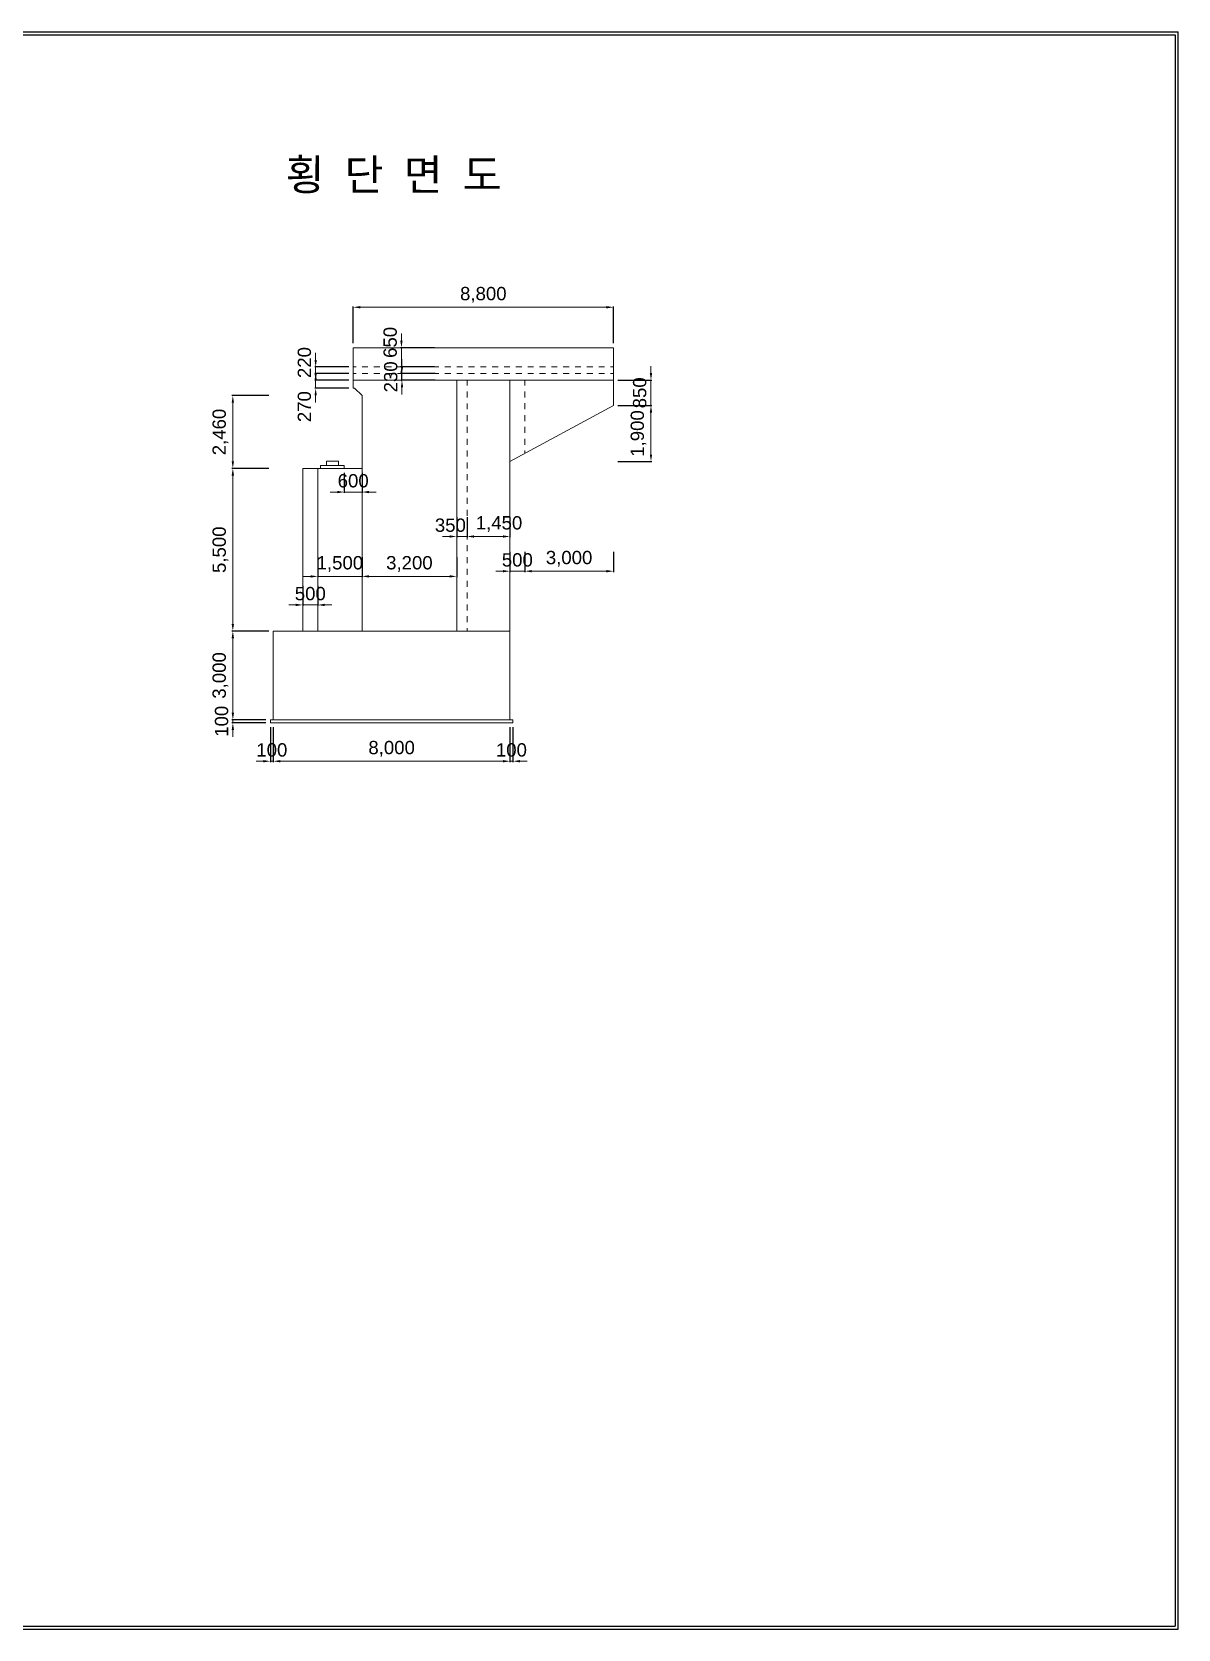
# Model space of a CAD drawing. Header units: metres. Extents: x -5059821 to -4982321, y -15782685 to -15728685.
# Drawn here: x -5021071 to -4982321, y -15782685 to -15728685 of the extents above; entities that cross this region are included whole.
import ezdxf
from ezdxf.enums import TextEntityAlignment as Align

# ---------------------------------------------------------------- set-up
doc = ezdxf.new("R2010")
doc.units = ezdxf.units.M
doc.header["$MEASUREMENT"] = 0
doc.layers.get('Defpoints').update_dxf_attribs({"lineweight": 0})
for name, color, linetype, lineweight in [('A-DIM01', 1, 'Continuous', 0), ('Concrete', 4, 'Continuous', 0), ('Shoe', 5, 'Continuous', 0), ('Text', 3, 'Continuous', 0)]:
    doc.layers.add(name, color=color, linetype=linetype, lineweight=lineweight)
doc.styles.get("Standard").update_dxf_attribs({"font": '', "height": 5})
doc.styles.add('style2', font='arial.ttf')
doc.styles.add('돋움', font='')
doc.styles.get('STANDARD').set_extended_font_data('GulimChe')
doc.styles.get('돋움').set_extended_font_data('Dotum')
doc.dimstyles.new('DIM01', dxfattribs={"dimtxt": 3.5, "dimasz": 0.8, "dimexe": 2, "dimexo": 10, "dimgap": 1.25, "dimtad": 1, "dimdec": 0, "dimzin": 0, "dimtxsty": '돋움', "dimcen": 0.09, "dimclrd": 1, "dimclre": 1, "dimclrt": 256, "dimadec": 0, "dimazin": 0, "dimtfac": 0.072, "dimtdec": 0, "dimtix": 1, "dimtmove": 2, "dimatfit": 3, "dimfxl": 1, "dimtolj": 1, "dimtzin": 0, "dimlwd": -1, "dimarcsym": 0})

# ---------------------------------------------------------------- blocks, each defined once
blk = doc.blocks.new('*D121')
at = {"layer": 'A-DIM01', "color": 1}
for p, q in [((-5000141.473277, -15740222.111054), (-5000141.473277, -15739982.111054)), ((-5000141.473277, -15741312.111054), (-5000141.473277, -15740462.111054)), ((-5000141.473277, -15741552.111054), (-5000141.473277, -15741792.111054))]:
    blk.add_line(p, q, dxfattribs=at)
at = {"layer": 'A-DIM01', "color": 1, "lineweight": -2}
for p, q in [((-5001259.868228, -15740462.111054), (-5000111.473277, -15740462.111054)), ((-5001259.868228, -15741312.111054), (-5000111.473277, -15741312.111054))]:
    blk.add_line(p, q, dxfattribs=at)
at = {"layer": 'A-DIM01', "color": 1}
for points in [[(-5000181.473277, -15740222.111054), (-5000101.473277, -15740222.111054), (-5000141.473277, -15740462.111054)], [(-5000181.473277, -15741552.111054), (-5000101.473277, -15741552.111054), (-5000141.473277, -15741312.111054)]]:
    blk.add_solid(points, dxfattribs=at)
at = {"layer": 'Defpoints', "color": 0}
for p in [(-5001409.868228, -15740462.111054), (-5000141.473277, -15740462.111054), (-5001409.868228, -15741312.111054)]:
    blk.add_point(p, dxfattribs=at)
at = {"layer": 'A-DIM01', "color": 7, "insert": (-5000521.231121, -15740887.111054), "char_height": 450, "attachment_point": 5, "rotation": 90, "style": 'style2'}
blk.add_mtext('\\A1;850', dxfattribs=at)
blk = doc.blocks.new('*D123')
at = {"layer": 'A-DIM01', "color": 1, "lineweight": -2}
for p, q in [((-5001259.868228, -15741312.111054), (-5000111.473277, -15741312.111054)), ((-5001259.868228, -15743212.111054), (-5000111.473277, -15743212.111054))]:
    blk.add_line(p, q, dxfattribs=at)
at = {"layer": 'A-DIM01', "color": 1}
blk.add_line((-5000141.473277, -15742972.111054), (-5000141.473277, -15741552.111054), dxfattribs=at)
for points in [[(-5000181.473277, -15741552.111054), (-5000101.473277, -15741552.111054), (-5000141.473277, -15741312.111054)], [(-5000181.473277, -15742972.111054), (-5000101.473277, -15742972.111054), (-5000141.473277, -15743212.111054)]]:
    blk.add_solid(points, dxfattribs=at)
at = {"layer": 'Defpoints', "color": 0}
for p in [(-5001409.868228, -15741312.111054), (-5000141.473277, -15741312.111054), (-5001409.868228, -15743212.111054)]:
    blk.add_point(p, dxfattribs=at)
at = {"layer": 'A-DIM01', "color": 7, "insert": (-5000561.903018, -15742262.111054), "char_height": 450, "attachment_point": 5, "rotation": 90, "style": 'style2'}
blk.add_mtext('\\A1;1,900', dxfattribs=at)
blk = doc.blocks.new('*D125')
at = {"layer": 'A-DIM01', "color": 1, "lineweight": -2}
for p, q in [((-5013009.868228, -15752192.111054), (-5013009.868228, -15753372.367327)), ((-5012909.868228, -15752192.111054), (-5012909.868228, -15753372.367327))]:
    blk.add_line(p, q, dxfattribs=at)
at = {"layer": 'A-DIM01', "color": 1}
for p, q in [((-5013249.868228, -15753342.367327), (-5013489.868228, -15753342.367327)), ((-5013009.868228, -15753342.367327), (-5012909.868228, -15753342.367327)), ((-5012669.868228, -15753342.367327), (-5012429.868228, -15753342.367327))]:
    blk.add_line(p, q, dxfattribs=at)
for points in [[(-5013249.868228, -15753302.367327), (-5013249.868228, -15753382.367327), (-5013009.868228, -15753342.367327)], [(-5012669.868228, -15753302.367327), (-5012669.868228, -15753382.367327), (-5012909.868228, -15753342.367327)]]:
    blk.add_solid(points, dxfattribs=at)
at = {"layer": 'Defpoints', "color": 0}
for p in [(-5013009.868228, -15752042.111054), (-5012909.868228, -15752042.111054), (-5012909.868228, -15753342.367327)]:
    blk.add_point(p, dxfattribs=at)
at = {"layer": 'A-DIM01', "color": 7, "insert": (-5012959.868228, -15752962.609483), "char_height": 450, "attachment_point": 5, "style": 'style2'}
blk.add_mtext('\\A1;100', dxfattribs=at)
blk = doc.blocks.new('*D127')
at = {"layer": 'A-DIM01', "color": 1, "lineweight": -2}
for p, q in [((-5004909.868228, -15752192.111054), (-5004909.868228, -15753372.367327)), ((-5004809.868228, -15752192.111054), (-5004809.868228, -15753372.367327))]:
    blk.add_line(p, q, dxfattribs=at)
at = {"layer": 'A-DIM01', "color": 1}
for p, q in [((-5005149.868228, -15753342.367327), (-5005389.868228, -15753342.367327)), ((-5004909.868228, -15753342.367327), (-5004809.868228, -15753342.367327)), ((-5004569.868228, -15753342.367327), (-5004329.868228, -15753342.367327))]:
    blk.add_line(p, q, dxfattribs=at)
for points in [[(-5005149.868228, -15753302.367327), (-5005149.868228, -15753382.367327), (-5004909.868228, -15753342.367327)], [(-5004569.868228, -15753302.367327), (-5004569.868228, -15753382.367327), (-5004809.868228, -15753342.367327)]]:
    blk.add_solid(points, dxfattribs=at)
at = {"layer": 'Defpoints', "color": 0}
for p in [(-5004909.868228, -15752042.111054), (-5004809.868228, -15752042.111054), (-5004809.868228, -15753342.367327)]:
    blk.add_point(p, dxfattribs=at)
at = {"layer": 'A-DIM01', "color": 7, "insert": (-5004859.868228, -15752962.609483), "char_height": 450, "attachment_point": 5, "style": 'style2'}
blk.add_mtext('\\A1;100', dxfattribs=at)
blk = doc.blocks.new('*D129')
at = {"layer": 'A-DIM01', "color": 1, "lineweight": -2}
for p, q in [((-5012909.868228, -15752192.111054), (-5012909.868228, -15753372.367327)), ((-5004909.868228, -15752192.111054), (-5004909.868228, -15753372.367327))]:
    blk.add_line(p, q, dxfattribs=at)
at = {"layer": 'A-DIM01', "color": 1}
blk.add_line((-5012669.868228, -15753342.367327), (-5005149.868228, -15753342.367327), dxfattribs=at)
for points in [[(-5012669.868228, -15753302.367327), (-5012669.868228, -15753382.367327), (-5012909.868228, -15753342.367327)], [(-5005149.868228, -15753302.367327), (-5005149.868228, -15753382.367327), (-5004909.868228, -15753342.367327)]]:
    blk.add_solid(points, dxfattribs=at)
at = {"layer": 'Defpoints', "color": 0}
for p in [(-5012909.868228, -15752042.111054), (-5004909.868228, -15752042.111054), (-5004909.868228, -15753342.367327)]:
    blk.add_point(p, dxfattribs=at)
at = {"layer": 'A-DIM01', "color": 7, "insert": (-5008909.868228, -15752921.937587), "char_height": 450, "attachment_point": 5, "style": 'style2'}
blk.add_mtext('\\A1;8,000', dxfattribs=at)
blk = doc.blocks.new('*D131')
at = {"layer": 'A-DIM01', "color": 1}
for p, q in [((-5014278.26318, -15751702.111054), (-5014278.26318, -15751462.111054)), ((-5014278.26318, -15751942.111054), (-5014278.26318, -15752042.111054)), ((-5014278.26318, -15752282.111054), (-5014278.26318, -15752522.111054))]:
    blk.add_line(p, q, dxfattribs=at)
at = {"layer": 'A-DIM01', "color": 1, "lineweight": -2}
for p, q in [((-5013159.868228, -15751942.111054), (-5014308.26318, -15751942.111054)), ((-5013159.868228, -15752042.111054), (-5014308.26318, -15752042.111054))]:
    blk.add_line(p, q, dxfattribs=at)
at = {"layer": 'A-DIM01', "color": 1}
for points in [[(-5014318.26318, -15751702.111054), (-5014238.26318, -15751702.111054), (-5014278.26318, -15751942.111054)], [(-5014318.26318, -15752282.111054), (-5014238.26318, -15752282.111054), (-5014278.26318, -15752042.111054)]]:
    blk.add_solid(points, dxfattribs=at)
at = {"layer": 'Defpoints', "color": 0}
for p in [(-5014278.26318, -15752042.111054), (-5013009.868228, -15751942.111054), (-5013009.868228, -15752042.111054)]:
    blk.add_point(p, dxfattribs=at)
at = {"layer": 'A-DIM01', "color": 7, "insert": (-5014658.021024, -15751992.111054), "char_height": 450, "attachment_point": 5, "rotation": 90, "style": 'style2'}
blk.add_mtext('\\A1;100', dxfattribs=at)
blk = doc.blocks.new('*D133')
at = {"layer": 'A-DIM01', "color": 1, "lineweight": -2}
for p, q in [((-5013059.868228, -15748942.111054), (-5014308.26318, -15748942.111054)), ((-5013159.868228, -15751942.111054), (-5014308.26318, -15751942.111054))]:
    blk.add_line(p, q, dxfattribs=at)
at = {"layer": 'A-DIM01', "color": 1}
blk.add_line((-5014278.26318, -15749182.111054), (-5014278.26318, -15751702.111054), dxfattribs=at)
for points in [[(-5014318.26318, -15749182.111054), (-5014238.26318, -15749182.111054), (-5014278.26318, -15748942.111054)], [(-5014318.26318, -15751702.111054), (-5014238.26318, -15751702.111054), (-5014278.26318, -15751942.111054)]]:
    blk.add_solid(points, dxfattribs=at)
at = {"layer": 'Defpoints', "color": 0}
for p in [(-5012909.868228, -15748942.111054), (-5014278.26318, -15751942.111054), (-5013009.868228, -15751942.111054)]:
    blk.add_point(p, dxfattribs=at)
at = {"layer": 'A-DIM01', "color": 7, "insert": (-5014698.692921, -15750442.111054), "char_height": 450, "attachment_point": 5, "rotation": 90, "style": 'style2'}
blk.add_mtext('\\A1;3,000', dxfattribs=at)
blk = doc.blocks.new('*D135')
at = {"layer": 'A-DIM01', "color": 1, "lineweight": -2}
for p, q in [((-5013059.868228, -15743442.111054), (-5014308.26318, -15743442.111054)), ((-5013059.868228, -15748942.111054), (-5014308.26318, -15748942.111054))]:
    blk.add_line(p, q, dxfattribs=at)
at = {"layer": 'A-DIM01', "color": 1}
blk.add_line((-5014278.26318, -15743682.111054), (-5014278.26318, -15748702.111054), dxfattribs=at)
for points in [[(-5014318.26318, -15743682.111054), (-5014238.26318, -15743682.111054), (-5014278.26318, -15743442.111054)], [(-5014318.26318, -15748702.111054), (-5014238.26318, -15748702.111054), (-5014278.26318, -15748942.111054)]]:
    blk.add_solid(points, dxfattribs=at)
at = {"layer": 'Defpoints', "color": 0}
for p in [(-5012909.868228, -15743442.111054), (-5014278.26318, -15748942.111054), (-5012909.868228, -15748942.111054)]:
    blk.add_point(p, dxfattribs=at)
at = {"layer": 'A-DIM01', "color": 7, "insert": (-5014698.692921, -15746192.111054), "char_height": 450, "attachment_point": 5, "rotation": 90, "style": 'style2'}
blk.add_mtext('\\A1;5,500', dxfattribs=at)
blk = doc.blocks.new('*D137')
at = {"layer": 'A-DIM01', "color": 1, "lineweight": -2}
for p, q in [((-5013059.868228, -15740982.111054), (-5014308.26318, -15740982.111054)), ((-5013059.868228, -15743442.111054), (-5014308.26318, -15743442.111054))]:
    blk.add_line(p, q, dxfattribs=at)
at = {"layer": 'A-DIM01', "color": 1}
blk.add_line((-5014278.26318, -15741222.111054), (-5014278.26318, -15743202.111054), dxfattribs=at)
for points in [[(-5014318.26318, -15741222.111054), (-5014238.26318, -15741222.111054), (-5014278.26318, -15740982.111054)], [(-5014318.26318, -15743202.111054), (-5014238.26318, -15743202.111054), (-5014278.26318, -15743442.111054)]]:
    blk.add_solid(points, dxfattribs=at)
at = {"layer": 'Defpoints', "color": 0}
for p in [(-5012909.868228, -15740982.111054), (-5014278.26318, -15743442.111054), (-5012909.868228, -15743442.111054)]:
    blk.add_point(p, dxfattribs=at)
at = {"layer": 'A-DIM01', "color": 7, "insert": (-5014698.692921, -15742212.111054), "char_height": 450, "attachment_point": 5, "rotation": 90, "style": 'style2'}
blk.add_mtext('\\A1;2,460', dxfattribs=at)
blk = doc.blocks.new('*D139')
at = {"layer": 'A-DIM01', "color": 1}
for p, q in [((-5011478.26318, -15740222.111054), (-5011478.26318, -15739982.111054)), ((-5011478.26318, -15740462.111054), (-5011478.26318, -15740732.111054)), ((-5011478.26318, -15740972.111054), (-5011478.26318, -15741212.111054))]:
    blk.add_line(p, q, dxfattribs=at)
at = {"layer": 'A-DIM01', "color": 1, "lineweight": -2}
for p, q in [((-5010359.868228, -15740462.111054), (-5011508.26318, -15740462.111054)), ((-5010359.868228, -15740732.111054), (-5011508.26318, -15740732.111054))]:
    blk.add_line(p, q, dxfattribs=at)
at = {"layer": 'A-DIM01', "color": 1}
for points in [[(-5011518.26318, -15740222.111054), (-5011438.26318, -15740222.111054), (-5011478.26318, -15740462.111054)], [(-5011518.26318, -15740972.111054), (-5011438.26318, -15740972.111054), (-5011478.26318, -15740732.111054)]]:
    blk.add_solid(points, dxfattribs=at)
at = {"layer": 'Defpoints', "color": 0}
for p in [(-5011478.26318, -15740732.111054), (-5010209.868228, -15740462.111054), (-5010209.868228, -15740732.111054)]:
    blk.add_point(p, dxfattribs=at)
at = {"layer": 'A-DIM01', "color": 7, "insert": (-5011858.021024, -15741354.431781), "char_height": 450, "attachment_point": 5, "rotation": 90, "style": 'style2'}
blk.add_mtext('\\A1;270', dxfattribs=at)
blk = doc.blocks.new('*D141')
at = {"layer": 'A-DIM01', "color": 1}
for p, q in [((-5008559.332635, -15739992.111054), (-5008559.332635, -15739752.111054)), ((-5008559.332635, -15740232.111054), (-5008559.332635, -15740462.111054)), ((-5008559.332635, -15740702.111054), (-5008559.332635, -15740942.111054))]:
    blk.add_line(p, q, dxfattribs=at)
at = {"layer": 'A-DIM01', "color": 1, "lineweight": -2}
for p, q in [((-5007440.937683, -15740232.111054), (-5008589.332635, -15740232.111054)), ((-5007440.937683, -15740462.111054), (-5008589.332635, -15740462.111054))]:
    blk.add_line(p, q, dxfattribs=at)
at = {"layer": 'A-DIM01', "color": 1}
for points in [[(-5008599.332635, -15739992.111054), (-5008519.332635, -15739992.111054), (-5008559.332635, -15740232.111054)], [(-5008599.332635, -15740702.111054), (-5008519.332635, -15740702.111054), (-5008559.332635, -15740462.111054)]]:
    blk.add_solid(points, dxfattribs=at)
at = {"layer": 'Defpoints', "color": 0}
for p in [(-5007290.937683, -15740232.111054), (-5008559.332635, -15740462.111054), (-5007290.937683, -15740462.111054)]:
    blk.add_point(p, dxfattribs=at)
at = {"layer": 'A-DIM01', "color": 7, "insert": (-5008939.243958, -15740347.111054), "char_height": 450, "attachment_point": 5, "rotation": 90, "style": 'style2'}
blk.add_mtext('\\A1;230', dxfattribs=at)
blk = doc.blocks.new('*D143')
at = {"layer": 'A-DIM01', "color": 1}
for p, q in [((-5011478.26318, -15739772.111054), (-5011478.26318, -15739532.111054)), ((-5011478.26318, -15740012.111054), (-5011478.26318, -15740232.111054)), ((-5011478.26318, -15740472.111054), (-5011478.26318, -15740712.111054))]:
    blk.add_line(p, q, dxfattribs=at)
at = {"layer": 'A-DIM01', "color": 1, "lineweight": -2}
for p, q in [((-5010359.868228, -15740012.111054), (-5011508.26318, -15740012.111054)), ((-5010359.868228, -15740232.111054), (-5011508.26318, -15740232.111054))]:
    blk.add_line(p, q, dxfattribs=at)
at = {"layer": 'A-DIM01', "color": 1}
for points in [[(-5011518.26318, -15739772.111054), (-5011438.26318, -15739772.111054), (-5011478.26318, -15740012.111054)], [(-5011518.26318, -15740472.111054), (-5011438.26318, -15740472.111054), (-5011478.26318, -15740232.111054)]]:
    blk.add_solid(points, dxfattribs=at)
at = {"layer": 'Defpoints', "color": 0}
for p in [(-5011478.26318, -15740232.111054), (-5010209.868228, -15740012.111054), (-5010209.868228, -15740232.111054)]:
    blk.add_point(p, dxfattribs=at)
at = {"layer": 'A-DIM01', "color": 7, "insert": (-5011858.021024, -15739863.170215), "char_height": 450, "attachment_point": 5, "rotation": 90, "style": 'style2'}
blk.add_mtext('\\A1;220', dxfattribs=at)
blk = doc.blocks.new('*D145')
at = {"layer": 'A-DIM01', "color": 1, "lineweight": -2}
for p, q in [((-5007459.868228, -15739362.111054), (-5008608.26318, -15739362.111054)), ((-5007459.868228, -15740012.111054), (-5008608.26318, -15740012.111054))]:
    blk.add_line(p, q, dxfattribs=at)
at = {"layer": 'A-DIM01', "color": 1}
for p, q in [((-5008578.26318, -15739122.111054), (-5008578.26318, -15738882.111054)), ((-5008578.26318, -15739362.111054), (-5008578.26318, -15740012.111054)), ((-5008578.26318, -15740252.111054), (-5008578.26318, -15740492.111054))]:
    blk.add_line(p, q, dxfattribs=at)
for points in [[(-5008618.26318, -15739122.111054), (-5008538.26318, -15739122.111054), (-5008578.26318, -15739362.111054)], [(-5008618.26318, -15740252.111054), (-5008538.26318, -15740252.111054), (-5008578.26318, -15740012.111054)]]:
    blk.add_solid(points, dxfattribs=at)
at = {"layer": 'Defpoints', "color": 0}
for p in [(-5007309.868228, -15739362.111054), (-5008578.26318, -15740012.111054), (-5007309.868228, -15740012.111054)]:
    blk.add_point(p, dxfattribs=at)
at = {"layer": 'A-DIM01', "color": 7, "insert": (-5008958.021024, -15739182.046415), "char_height": 450, "attachment_point": 5, "rotation": 90, "style": 'style2'}
blk.add_mtext('\\A1;650', dxfattribs=at)
blk = doc.blocks.new('*D147')
at = {"layer": 'A-DIM01', "color": 1, "lineweight": -2}
for p, q in [((-5011909.868228, -15747407.943606), (-5011909.868228, -15748088.071743)), ((-5011409.868228, -15747407.443606), (-5011409.868228, -15748088.071743))]:
    blk.add_line(p, q, dxfattribs=at)
at = {"layer": 'A-DIM01', "color": 1}
for p, q in [((-5012149.868228, -15748058.071743), (-5012389.868228, -15748058.071743)), ((-5011909.868228, -15748058.071743), (-5011409.868228, -15748058.071743)), ((-5011169.868228, -15748058.071743), (-5010929.868228, -15748058.071743))]:
    blk.add_line(p, q, dxfattribs=at)
for points in [[(-5012149.868228, -15748018.071743), (-5012149.868228, -15748098.071743), (-5011909.868228, -15748058.071743)], [(-5011169.868228, -15748018.071743), (-5011169.868228, -15748098.071743), (-5011409.868228, -15748058.071743)]]:
    blk.add_solid(points, dxfattribs=at)
at = {"layer": 'Defpoints', "color": 0}
for p in [(-5011909.868228, -15747257.943606), (-5011409.868228, -15747257.443606), (-5011409.868228, -15748058.071743)]:
    blk.add_point(p, dxfattribs=at)
at = {"layer": 'A-DIM01', "color": 7, "insert": (-5011659.868228, -15747678.313898), "char_height": 450, "attachment_point": 5, "style": 'style2'}
blk.add_mtext('\\A1;500', dxfattribs=at)
blk = doc.blocks.new('*D149')
at = {"layer": 'A-DIM01', "color": 1, "lineweight": -2}
for p, q in [((-5011409.868228, -15746444.186469), (-5011409.868228, -15747124.314605)), ((-5009909.868228, -15746443.686469), (-5009909.868228, -15747124.314605))]:
    blk.add_line(p, q, dxfattribs=at)
at = {"layer": 'A-DIM01', "color": 1}
for p, q in [((-5011649.868228, -15747094.314605), (-5011889.868228, -15747094.314605)), ((-5011409.868228, -15747094.314605), (-5009909.868228, -15747094.314605)), ((-5009669.868228, -15747094.314605), (-5009429.868228, -15747094.314605))]:
    blk.add_line(p, q, dxfattribs=at)
for points in [[(-5011649.868228, -15747054.314605), (-5011649.868228, -15747134.314605), (-5011409.868228, -15747094.314605)], [(-5009669.868228, -15747054.314605), (-5009669.868228, -15747134.314605), (-5009909.868228, -15747094.314605)]]:
    blk.add_solid(points, dxfattribs=at)
at = {"layer": 'Defpoints', "color": 0}
for p in [(-5011409.868228, -15746294.186469), (-5009909.868228, -15746293.686469), (-5009909.868228, -15747094.314605)]:
    blk.add_point(p, dxfattribs=at)
at = {"layer": 'A-DIM01', "color": 7, "insert": (-5010659.868228, -15746673.884864), "char_height": 450, "attachment_point": 5, "style": 'style2'}
blk.add_mtext('\\A1;1,500', dxfattribs=at)
blk = doc.blocks.new('*D151')
at = {"layer": 'A-DIM01', "color": 1, "lineweight": -2}
for p, q in [((-5009909.868228, -15746443.686469), (-5009909.868228, -15747123.814605)), ((-5006709.868228, -15746443.186469), (-5006709.868228, -15747123.814605))]:
    blk.add_line(p, q, dxfattribs=at)
at = {"layer": 'A-DIM01', "color": 1}
blk.add_line((-5009669.868228, -15747093.814605), (-5006949.868228, -15747093.814605), dxfattribs=at)
for points in [[(-5009669.868228, -15747053.814605), (-5009669.868228, -15747133.814605), (-5009909.868228, -15747093.814605)], [(-5006949.868228, -15747053.814605), (-5006949.868228, -15747133.814605), (-5006709.868228, -15747093.814605)]]:
    blk.add_solid(points, dxfattribs=at)
at = {"layer": 'Defpoints', "color": 0}
for p in [(-5009909.868228, -15746293.686469), (-5006709.868228, -15746293.186469), (-5006709.868228, -15747093.814605)]:
    blk.add_point(p, dxfattribs=at)
at = {"layer": 'A-DIM01', "color": 7, "insert": (-5008309.868228, -15746673.384864), "char_height": 450, "attachment_point": 5, "style": 'style2'}
blk.add_mtext('\\A1;3,200', dxfattribs=at)
blk = doc.blocks.new('*D153')
at = {"layer": 'A-DIM01', "color": 1, "lineweight": -2}
for p, q in [((-5010509.868228, -15743592.111054), (-5010509.868228, -15744272.239191)), ((-5009909.868228, -15743592.111054), (-5009909.868228, -15744272.239191))]:
    blk.add_line(p, q, dxfattribs=at)
at = {"layer": 'A-DIM01', "color": 1}
for p, q in [((-5010749.868228, -15744242.239191), (-5010989.868228, -15744242.239191)), ((-5010509.868228, -15744242.239191), (-5009909.868228, -15744242.239191)), ((-5009669.868228, -15744242.239191), (-5009429.868228, -15744242.239191))]:
    blk.add_line(p, q, dxfattribs=at)
for points in [[(-5010749.868228, -15744202.239191), (-5010749.868228, -15744282.239191), (-5010509.868228, -15744242.239191)], [(-5009669.868228, -15744202.239191), (-5009669.868228, -15744282.239191), (-5009909.868228, -15744242.239191)]]:
    blk.add_solid(points, dxfattribs=at)
at = {"layer": 'Defpoints', "color": 0}
for p in [(-5010509.868228, -15743442.111054), (-5009909.868228, -15743442.111054), (-5009909.868228, -15744242.239191)]:
    blk.add_point(p, dxfattribs=at)
at = {"layer": 'A-DIM01', "color": 7, "insert": (-5010209.868228, -15743862.481346), "char_height": 450, "attachment_point": 5, "style": 'style2'}
blk.add_mtext('\\A1;600', dxfattribs=at)
blk = doc.blocks.new('*D155')
at = {"layer": 'A-DIM01', "color": 1, "lineweight": -2}
for p, q in [((-5004909.868228, -15746267.629585), (-5004909.868228, -15746947.757722)), ((-5004409.868228, -15746267.629585), (-5004409.868228, -15746947.757722))]:
    blk.add_line(p, q, dxfattribs=at)
at = {"layer": 'A-DIM01', "color": 1}
for p, q in [((-5005149.868228, -15746917.757722), (-5005389.868228, -15746917.757722)), ((-5004909.868228, -15746917.757722), (-5004409.868228, -15746917.757722)), ((-5004169.868228, -15746917.757722), (-5003929.868228, -15746917.757722))]:
    blk.add_line(p, q, dxfattribs=at)
for points in [[(-5005149.868228, -15746877.757722), (-5005149.868228, -15746957.757722), (-5004909.868228, -15746917.757722)], [(-5004169.868228, -15746877.757722), (-5004169.868228, -15746957.757722), (-5004409.868228, -15746917.757722)]]:
    blk.add_solid(points, dxfattribs=at)
at = {"layer": 'Defpoints', "color": 0}
for p in [(-5004909.868228, -15746117.629585), (-5004409.868228, -15746117.629585), (-5004409.868228, -15746917.757722)]:
    blk.add_point(p, dxfattribs=at)
at = {"layer": 'A-DIM01', "color": 7, "insert": (-5004659.868228, -15746537.999877), "char_height": 450, "attachment_point": 5, "style": 'style2'}
blk.add_mtext('\\A1;500', dxfattribs=at)
blk = doc.blocks.new('*D157')
at = {"layer": 'A-DIM01', "color": 1, "lineweight": -2}
for p, q in [((-5004409.868228, -15746267.629585), (-5004409.868228, -15746947.757722)), ((-5001409.868228, -15746267.629585), (-5001409.868228, -15746947.757722))]:
    blk.add_line(p, q, dxfattribs=at)
at = {"layer": 'A-DIM01', "color": 1}
blk.add_line((-5004169.868228, -15746917.757722), (-5001649.868228, -15746917.757722), dxfattribs=at)
for points in [[(-5004169.868228, -15746877.757722), (-5004169.868228, -15746957.757722), (-5004409.868228, -15746917.757722)], [(-5001649.868228, -15746877.757722), (-5001649.868228, -15746957.757722), (-5001409.868228, -15746917.757722)]]:
    blk.add_solid(points, dxfattribs=at)
at = {"layer": 'Defpoints', "color": 0}
for p in [(-5004409.868228, -15746117.629585), (-5001409.868228, -15746117.629585), (-5001409.868228, -15746917.757722)]:
    blk.add_point(p, dxfattribs=at)
at = {"layer": 'A-DIM01', "color": 7, "insert": (-5002909.868228, -15746497.327981), "char_height": 450, "attachment_point": 5, "style": 'style2'}
blk.add_mtext('\\A1;3,000', dxfattribs=at)
blk = doc.blocks.new('*D159')
at = {"layer": 'A-DIM01', "color": 1, "lineweight": -2}
for p, q in [((-5006709.868228, -15745094.142198), (-5006709.868228, -15745774.270335)), ((-5006359.868228, -15745094.142198), (-5006359.868228, -15745774.270335))]:
    blk.add_line(p, q, dxfattribs=at)
at = {"layer": 'A-DIM01', "color": 1}
for p, q in [((-5006949.868228, -15745744.270335), (-5007189.868228, -15745744.270335)), ((-5006709.868228, -15745744.270335), (-5006359.868228, -15745744.270335)), ((-5006119.868228, -15745744.270335), (-5005879.868228, -15745744.270335))]:
    blk.add_line(p, q, dxfattribs=at)
for points in [[(-5006949.868228, -15745704.270335), (-5006949.868228, -15745784.270335), (-5006709.868228, -15745744.270335)], [(-5006119.868228, -15745704.270335), (-5006119.868228, -15745784.270335), (-5006359.868228, -15745744.270335)]]:
    blk.add_solid(points, dxfattribs=at)
at = {"layer": 'Defpoints', "color": 0}
for p in [(-5006709.868228, -15744944.142198), (-5006359.868228, -15744944.142198), (-5006359.868228, -15745744.270335)]:
    blk.add_point(p, dxfattribs=at)
at = {"layer": 'A-DIM01', "color": 7, "insert": (-5006924.295941, -15745364.359012), "char_height": 450, "attachment_point": 5, "style": 'style2'}
blk.add_mtext('\\A1;350', dxfattribs=at)
blk = doc.blocks.new('*D161')
at = {"layer": 'A-DIM01', "color": 1, "lineweight": -2}
for p, q in [((-5006359.868228, -15745094.142198), (-5006359.868228, -15745774.270335)), ((-5004909.868228, -15745094.142198), (-5004909.868228, -15745774.270335))]:
    blk.add_line(p, q, dxfattribs=at)
at = {"layer": 'A-DIM01', "color": 1}
blk.add_line((-5006119.868228, -15745744.270335), (-5005149.868228, -15745744.270335), dxfattribs=at)
for points in [[(-5006119.868228, -15745704.270335), (-5006119.868228, -15745784.270335), (-5006359.868228, -15745744.270335)], [(-5005149.868228, -15745704.270335), (-5005149.868228, -15745784.270335), (-5004909.868228, -15745744.270335)]]:
    blk.add_solid(points, dxfattribs=at)
at = {"layer": 'Defpoints', "color": 0}
for p in [(-5006359.868228, -15744944.142198), (-5004909.868228, -15744944.142198), (-5004909.868228, -15745744.270335)]:
    blk.add_point(p, dxfattribs=at)
at = {"layer": 'A-DIM01', "color": 7, "insert": (-5005278.892257, -15745323.840594), "char_height": 450, "attachment_point": 5, "style": 'style2'}
blk.add_mtext('\\A1;1,450', dxfattribs=at)
blk = doc.blocks.new('*D163')
at = {"layer": 'A-DIM01', "color": 1, "lineweight": -2}
for p, q in [((-5010209.868228, -15739212.111054), (-5010209.868228, -15737963.716103)), ((-5001409.868228, -15739212.111054), (-5001409.868228, -15737963.716103))]:
    blk.add_line(p, q, dxfattribs=at)
at = {"layer": 'A-DIM01', "color": 1}
blk.add_line((-5001649.868228, -15737993.716103), (-5009969.868228, -15737993.716103), dxfattribs=at)
for points in [[(-5009969.868228, -15737953.716103), (-5009969.868228, -15738033.716103), (-5010209.868228, -15737993.716103)], [(-5001649.868228, -15737953.716103), (-5001649.868228, -15738033.716103), (-5001409.868228, -15737993.716103)]]:
    blk.add_solid(points, dxfattribs=at)
at = {"layer": 'Defpoints', "color": 0}
for p in [(-5010209.868228, -15737993.716103), (-5010209.868228, -15739362.111054), (-5001409.868228, -15739362.111054)]:
    blk.add_point(p, dxfattribs=at)
at = {"layer": 'A-DIM01', "color": 7, "insert": (-5005809.868228, -15737573.286362), "char_height": 450, "attachment_point": 5, "style": 'style2'}
blk.add_mtext('\\A1;8,800', dxfattribs=at)

msp = doc.modelspace()

# ---------------------------------------------------------------- linework, layer by layer
for p, q in [((-5059820.855646, -15728684.998937), (-4982320.855646, -15728684.998937)), ((-5059720.855646, -15728784.998937), (-4982420.855646, -15728784.998937)), ((-4982420.855646, -15728784.998937), (-4982420.855646, -15782584.998937)), ((-4982320.855646, -15782684.998937), (-4982320.855646, -15728684.998937)), ((-5059820.855646, -15782684.998937), (-4982320.855646, -15782684.998937)), ((-5059720.855646, -15782584.998937), (-4982420.855646, -15782584.998937))]:
    msp.add_line(p, q)
at = {"layer": 'Concrete'}
for p, q in [((-5010209.868228, -15740462.111054), (-5010209.868228, -15739362.111054)), ((-5010209.868228, -15739362.111054), (-5001409.868228, -15739362.111054)), ((-5001409.868228, -15739362.111054), (-5001409.868228, -15740462.111054)), ((-5010109.868228, -15740012.111054), (-5010209.868228, -15740012.111054)), ((-5010109.868228, -15740232.111054), (-5010209.868228, -15740232.111054)), ((-5009709.868228, -15740012.111054), (-5009909.868228, -15740012.111054)), ((-5009709.868228, -15740232.111054), (-5009909.868228, -15740232.111054)), ((-5009309.868228, -15740012.111054), (-5009509.868228, -15740012.111054)), ((-5009309.868228, -15740232.111054), (-5009509.868228, -15740232.111054)), ((-5008909.868228, -15740012.111054), (-5009109.868228, -15740012.111054)), ((-5008909.868228, -15740232.111054), (-5009109.868228, -15740232.111054)), ((-5008509.868228, -15740012.111054), (-5008709.868228, -15740012.111054)), ((-5008509.868228, -15740232.111054), (-5008709.868228, -15740232.111054)), ((-5008109.868228, -15740012.111054), (-5008309.868228, -15740012.111054)), ((-5008109.868228, -15740232.111054), (-5008309.868228, -15740232.111054)), ((-5007709.868228, -15740012.111054), (-5007909.868228, -15740012.111054)), ((-5007709.868228, -15740232.111054), (-5007909.868228, -15740232.111054)), ((-5007309.868228, -15740012.111054), (-5007509.868228, -15740012.111054)), ((-5007309.868228, -15740232.111054), (-5007509.868228, -15740232.111054)), ((-5006909.868228, -15740012.111054), (-5007109.868228, -15740012.111054)), ((-5006909.868228, -15740232.111054), (-5007109.868228, -15740232.111054)), ((-5006509.868228, -15740012.111054), (-5006709.868228, -15740012.111054)), ((-5006509.868228, -15740232.111054), (-5006709.868228, -15740232.111054)), ((-5006109.868228, -15740012.111054), (-5006309.868228, -15740012.111054)), ((-5006109.868228, -15740232.111054), (-5006309.868228, -15740232.111054)), ((-5005709.868228, -15740012.111054), (-5005909.868228, -15740012.111054)), ((-5005709.868228, -15740232.111054), (-5005909.868228, -15740232.111054)), ((-5005309.868228, -15740012.111054), (-5005509.868228, -15740012.111054)), ((-5005309.868228, -15740232.111054), (-5005509.868228, -15740232.111054)), ((-5004909.868228, -15740012.111054), (-5005109.868228, -15740012.111054)), ((-5004909.868228, -15740232.111054), (-5005109.868228, -15740232.111054)), ((-5004509.868228, -15740012.111054), (-5004709.868228, -15740012.111054)), ((-5004509.868228, -15740232.111054), (-5004709.868228, -15740232.111054)), ((-5004109.868228, -15740012.111054), (-5004309.868228, -15740012.111054)), ((-5004109.868228, -15740232.111054), (-5004309.868228, -15740232.111054)), ((-5003709.868228, -15740012.111054), (-5003909.868228, -15740012.111054)), ((-5003709.868228, -15740232.111054), (-5003909.868228, -15740232.111054)), ((-5003309.868228, -15740012.111054), (-5003509.868228, -15740012.111054)), ((-5003309.868228, -15740232.111054), (-5003509.868228, -15740232.111054)), ((-5002909.868228, -15740012.111054), (-5003109.868228, -15740012.111054)), ((-5002909.868228, -15740232.111054), (-5003109.868228, -15740232.111054)), ((-5002509.868228, -15740012.111054), (-5002709.868228, -15740012.111054)), ((-5002509.868228, -15740232.111054), (-5002709.868228, -15740232.111054)), ((-5002109.868228, -15740012.111054), (-5002309.868228, -15740012.111054)), ((-5002109.868228, -15740232.111054), (-5002309.868228, -15740232.111054)), ((-5001709.868228, -15740012.111054), (-5001909.868228, -15740012.111054)), ((-5001709.868228, -15740232.111054), (-5001909.868228, -15740232.111054)), ((-5001409.868228, -15740012.111054), (-5001509.868228, -15740012.111054)), ((-5001409.868228, -15740232.111054), (-5001509.868228, -15740232.111054)), ((-5010209.868228, -15740732.111054), (-5010209.868228, -15740462.111054)), ((-5006709.868228, -15740462.111054), (-5010209.868228, -15740462.111054)), ((-5010159.868228, -15740732.111054), (-5010209.868228, -15740732.111054)), ((-5009909.868228, -15740982.111054), (-5010159.868228, -15740732.111054)), ((-5009909.868228, -15743442.111054), (-5009909.868228, -15740982.111054)), ((-5006709.868228, -15748942.111054), (-5006709.868228, -15740462.111054)), ((-5006709.868228, -15740462.111054), (-5001409.868228, -15740462.111054)), ((-5006359.868228, -15740642.111054), (-5006359.868228, -15740462.111054)), ((-5006359.868228, -15741042.111054), (-5006359.868228, -15740842.111054)), ((-5004909.868228, -15751942.111054), (-5004909.868228, -15740462.111054)), ((-5004409.868228, -15740640.682482), (-5004409.868228, -15740462.111054)), ((-5004409.868228, -15741040.682482), (-5004409.868228, -15740840.682482)), ((-5001409.868228, -15741312.111054), (-5001409.868228, -15740462.111054)), ((-5006359.868228, -15741442.111054), (-5006359.868228, -15741242.111054)), ((-5004909.868228, -15743212.111054), (-5001409.868228, -15741312.111054)), ((-5004409.868228, -15741440.682482), (-5004409.868228, -15741240.682482)), ((-5006359.868228, -15741842.111054), (-5006359.868228, -15741642.111054)), ((-5006359.868228, -15742242.111054), (-5006359.868228, -15742042.111054)), ((-5004409.868228, -15741840.682482), (-5004409.868228, -15741640.682482)), ((-5004409.868228, -15742240.682482), (-5004409.868228, -15742040.682482)), ((-5006359.868228, -15742642.111054), (-5006359.868228, -15742442.111054)), ((-5004409.868228, -15742640.682482), (-5004409.868228, -15742440.682482)), ((-5006359.868228, -15743042.111054), (-5006359.868228, -15742842.111054)), ((-5004409.868228, -15742940.682482), (-5004409.868228, -15742840.682482)), ((-5011909.868228, -15743442.111054), (-5011909.868228, -15748942.111054)), ((-5011909.868228, -15743442.111054), (-5009909.868228, -15743442.111054)), ((-5011409.868228, -15743442.111054), (-5011409.868228, -15748942.111054)), ((-5009909.868228, -15743442.111054), (-5009909.868228, -15748942.111054)), ((-5006359.868228, -15743442.111054), (-5006359.868228, -15743242.111054)), ((-5006359.868228, -15743842.111054), (-5006359.868228, -15743642.111054)), ((-5006359.868228, -15743842.111054), (-5006359.868228, -15743642.111054)), ((-5006359.868228, -15743842.111054), (-5006359.868228, -15743642.111054)), ((-5006359.868228, -15743842.111054), (-5006359.868228, -15743642.111054)), ((-5006359.868228, -15744242.111054), (-5006359.868228, -15744042.111054)), ((-5006359.868228, -15744242.111054), (-5006359.868228, -15744042.111054)), ((-5006359.868228, -15744242.111054), (-5006359.868228, -15744042.111054)), ((-5006359.868228, -15744242.111054), (-5006359.868228, -15744042.111054)), ((-5006359.868228, -15744642.111054), (-5006359.868228, -15744442.111054)), ((-5006359.868228, -15744642.111054), (-5006359.868228, -15744442.111054)), ((-5006359.868228, -15744642.111054), (-5006359.868228, -15744442.111054)), ((-5006359.868228, -15744642.111054), (-5006359.868228, -15744442.111054)), ((-5006359.868228, -15745042.111054), (-5006359.868228, -15744842.111054)), ((-5006359.868228, -15745442.111054), (-5006359.868228, -15745242.111054)), ((-5006359.868228, -15745842.111054), (-5006359.868228, -15745642.111054)), ((-5006359.868228, -15746242.111054), (-5006359.868228, -15746042.111054)), ((-5006359.868228, -15746642.111054), (-5006359.868228, -15746442.111054)), ((-5006359.868228, -15747042.111054), (-5006359.868228, -15746842.111054)), ((-5006359.868228, -15747442.111054), (-5006359.868228, -15747242.111054)), ((-5006359.868228, -15747842.111054), (-5006359.868228, -15747642.111054)), ((-5006359.868228, -15748242.111054), (-5006359.868228, -15748042.111054)), ((-5006359.868228, -15748642.111054), (-5006359.868228, -15748442.111054)), ((-5012909.868228, -15751942.111054), (-5012909.868228, -15748942.111054)), ((-5012909.868228, -15748942.111054), (-5004909.868228, -15748942.111054)), ((-5006359.868228, -15748942.111054), (-5006359.868228, -15748842.111054)), ((-5013009.868228, -15751942.111054), (-5004809.868228, -15751942.111054)), ((-5013009.868228, -15752042.111054), (-5013009.868228, -15751942.111054)), ((-5004809.868228, -15752042.111054), (-5013009.868228, -15752042.111054)), ((-5004809.868228, -15751942.111054), (-5004809.868228, -15752042.111054))]:
    msp.add_line(p, q, dxfattribs=at)
at = {"layer": 'Shoe'}
for p, q in [((-5011309.868228, -15743442.111054), (-5011309.868228, -15743342.111054)), ((-5011309.868228, -15743342.111054), (-5010509.868228, -15743342.111054)), ((-5011109.868228, -15743192.111054), (-5010709.868228, -15743192.111054)), ((-5011109.868228, -15743192.111054), (-5011109.868228, -15743342.111054)), ((-5010709.868228, -15743192.111054), (-5010709.868228, -15743342.111054)), ((-5010509.868228, -15743342.111054), (-5010509.868228, -15743442.111054))]:
    msp.add_line(p, q, dxfattribs=at)

# ---------------------------------------------------------------- texts
at = {"layer": 'Text'}
msp.add_text('횡 단 면 도', height=1050, rotation=359.939213, dxfattribs=at).set_placement((-5008844.243265, -15734036.793231), align=Align.CENTER)

# ---------------------------------------------------------------- dimensions: what is measured, and where the dimension line sits
at = {"layer": 'A-DIM01', "color": 1}
for base, p1, p2, angle, picture, middle in [((-5010209.868228, -15737993.716103), (-5001409.868228, -15739362.111054), (-5010209.868228, -15739362.111054), 180, '*D163', (-5005809.868228, -15737573.286362)), ((-5008559.332635, -15740462.111054), (-5007290.937683, -15740232.111054), (-5007290.937683, -15740462.111054), 270, '*D141', (-5008939.243958, -15740347.111054)), ((-5000141.473277, -15740462.111054), (-5001409.868228, -15741312.111054), (-5001409.868228, -15740462.111054), 90, '*D121', (-5000521.231121, -15740887.111054)), ((-5014278.26318, -15743442.111054), (-5012909.868228, -15740982.111054), (-5012909.868228, -15743442.111054), 270, '*D137', (-5014698.692921, -15742212.111054)), ((-5000141.473277, -15741312.111054), (-5001409.868228, -15743212.111054), (-5001409.868228, -15741312.111054), 90, '*D123', (-5000561.903018, -15742262.111054)), ((-5014278.26318, -15748942.111054), (-5012909.868228, -15743442.111054), (-5012909.868228, -15748942.111054), 270, '*D135', (-5014698.692921, -15746192.111054)), ((-5014278.26318, -15751942.111054), (-5012909.868228, -15748942.111054), (-5013009.868228, -15751942.111054), 270, '*D133', (-5014698.692921, -15750442.111054)), ((-5014278.26318, -15752042.111054), (-5013009.868228, -15751942.111054), (-5013009.868228, -15752042.111054), 270, '*D131', (-5014658.021024, -15751992.111054))]:
    dim = msp.add_linear_dim(base=base, p1=p1, p2=p2, angle=angle, dimstyle='DIM01', override={"dimscale": 30, "dimtxt": 15, "dimasz": 8, "dimexe": 1, "dimexo": 5, "dimgap": 5, "dimdsep": 46, "dimlunit": 6, "dimtxsty": 'style2', "dimclrt": 7}, dxfattribs=at)
    dim.commit()
    dim.dimension.update_dxf_attribs({"geometry": picture, "text_midpoint": middle})
for base, p1, p2, picture, middle in [((-5008578.26318, -15740012.111054), (-5007309.868228, -15739362.111054), (-5007309.868228, -15740012.111054), '*D145', (-5008958.021024, -15739182.046415)), ((-5011478.26318, -15740232.111054), (-5010209.868228, -15740012.111054), (-5010209.868228, -15740232.111054), '*D143', (-5011858.021024, -15739863.170215)), ((-5011478.26318, -15740732.111054), (-5010209.868228, -15740462.111054), (-5010209.868228, -15740732.111054), '*D139', (-5011858.021024, -15741354.431781))]:
    dim = msp.add_linear_dim(base=base, p1=p1, p2=p2, angle=270, dimstyle='DIM01', override={"dimscale": 30, "dimtxt": 15, "dimasz": 8, "dimexe": 1, "dimexo": 5, "dimgap": 5, "dimdsep": 46, "dimlunit": 6, "dimtxsty": 'style2', "dimclrt": 7}, dxfattribs=at)
    dim.commit()
    dim.dimension.update_dxf_attribs({"geometry": picture, "text_midpoint": middle, "dimtype": 160})
for base, p1, p2, picture, middle in [((-5009909.868228, -15744242.239191), (-5010509.868228, -15743442.111054), (-5009909.868228, -15743442.111054), '*D153', (-5010209.868228, -15743862.481346)), ((-5009909.868228, -15747094.314605), (-5011409.868228, -15746294.186469), (-5009909.868228, -15746293.686469), '*D149', (-5010659.868228, -15746673.884864)), ((-5006709.868228, -15747093.814605), (-5009909.868228, -15746293.686469), (-5006709.868228, -15746293.186469), '*D151', (-5008309.868228, -15746673.384864)), ((-5004409.868228, -15746917.757722), (-5004909.868228, -15746117.629585), (-5004409.868228, -15746117.629585), '*D155', (-5004659.868228, -15746537.999877)), ((-5001409.868228, -15746917.757722), (-5004409.868228, -15746117.629585), (-5001409.868228, -15746117.629585), '*D157', (-5002909.868228, -15746497.327981)), ((-5011409.868228, -15748058.071743), (-5011909.868228, -15747257.943606), (-5011409.868228, -15747257.443606), '*D147', (-5011659.868228, -15747678.313898)), ((-5012909.868228, -15753342.367327), (-5013009.868228, -15752042.111054), (-5012909.868228, -15752042.111054), '*D125', (-5012959.868228, -15752962.609483)), ((-5004909.868228, -15753342.367327), (-5012909.868228, -15752042.111054), (-5004909.868228, -15752042.111054), '*D129', (-5008909.868228, -15752921.937587)), ((-5004809.868228, -15753342.367327), (-5004909.868228, -15752042.111054), (-5004809.868228, -15752042.111054), '*D127', (-5004859.868228, -15752962.609483))]:
    dim = msp.add_linear_dim(base=base, p1=p1, p2=p2, dimstyle='DIM01', override={"dimscale": 30, "dimtxt": 15, "dimasz": 8, "dimexe": 1, "dimexo": 5, "dimgap": 5, "dimdsep": 46, "dimlunit": 6, "dimtxsty": 'style2', "dimclrt": 7}, dxfattribs=at)
    dim.commit()
    dim.dimension.update_dxf_attribs({"geometry": picture, "text_midpoint": middle})
for base, p1, p2, picture, middle in [((-5006359.868228, -15745744.270335), (-5006709.868228, -15744944.142198), (-5006359.868228, -15744944.142198), '*D159', (-5006924.295941, -15745364.359012)), ((-5004909.868228, -15745744.270335), (-5006359.868228, -15744944.142198), (-5004909.868228, -15744944.142198), '*D161', (-5005278.892257, -15745323.840594))]:
    dim = msp.add_linear_dim(base=base, p1=p1, p2=p2, dimstyle='DIM01', override={"dimscale": 30, "dimtxt": 15, "dimasz": 8, "dimexe": 1, "dimexo": 5, "dimgap": 5, "dimdsep": 46, "dimlunit": 6, "dimtxsty": 'style2', "dimclrt": 7}, dxfattribs=at)
    dim.commit()
    dim.dimension.update_dxf_attribs({"geometry": picture, "text_midpoint": middle, "dimtype": 160})

doc.saveas('drawing.dxf')
